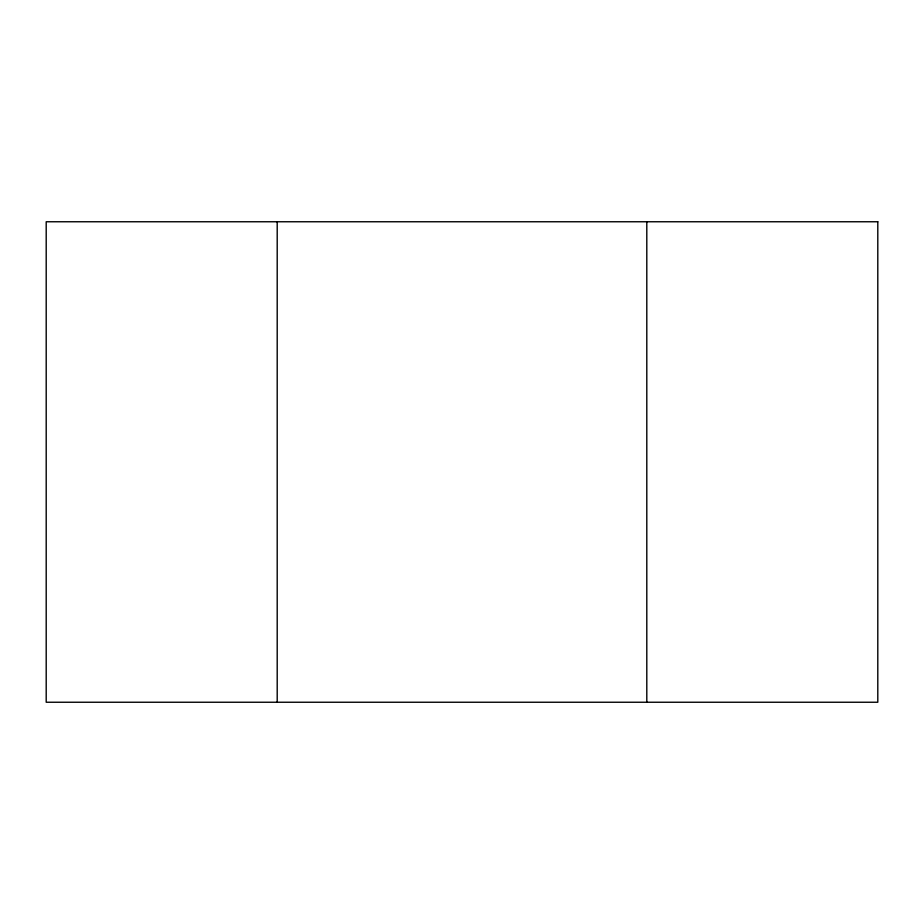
<?xml version="1.0" encoding="UTF-8"?>
<svg xmlns="http://www.w3.org/2000/svg" width="924" height="924" viewBox="0 0 924 924"><rect width="100%" height="100%" fill="white"/><g stroke="black" fill="none" stroke-linecap="round" stroke-linejoin="round"><path stroke-width="1.39" d="M646.8 221.76L646.8 702.24M277.2 221.76L277.2 702.24M877.8 221.76L46.2 221.76L46.2 702.24L877.8 702.24L877.8 221.76"/></g></svg>
